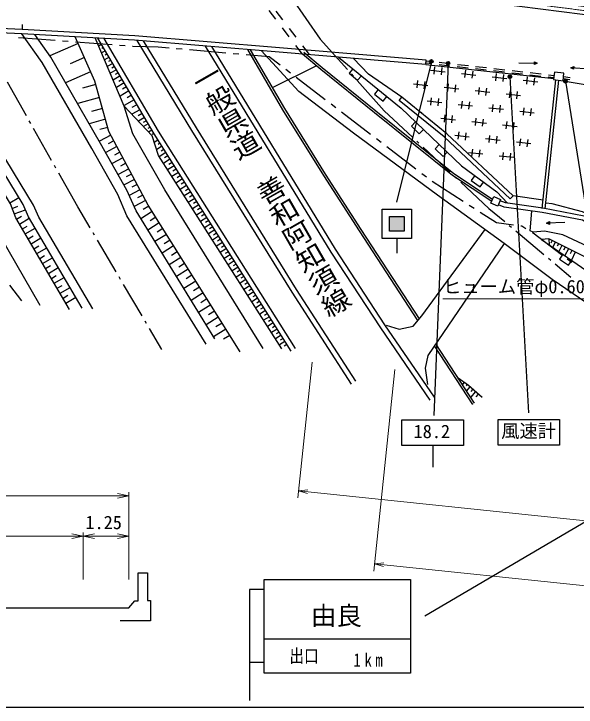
# Model space of a CAD drawing. Units: millimetres, scale not verified. Extents: x 40000 to 680000, y 20000 to 380000.
# Drawn here: x 382492 to 459332, y 205000 to 299707 of the extents above; entities that cross this region are included whole.
import ezdxf
from ezdxf.enums import TextEntityAlignment as Align

# ---------------------------------------------------------------- set-up
doc = ezdxf.new("R2010")
doc.units = ezdxf.units.MM
doc.header["$LTSCALE"] = 1000
doc.header["$PDMODE"] = 32
doc.header["$PDSIZE"] = 500
doc.linetypes.add('CHAIN', pattern=[18.5, 12, -1.5, 3.5, -1.5])
for name, color, linetype, lineweight in [('M-BGD', 7, 'Continuous', 25), ('M-BMK', 2, 'CHAIN', 13), ('M-BMK-ROW', 30, 'Continuous', 25), ('M-STR-HTXT', 7, 'Continuous', 13), ('M-STR-STR1', 1, 'Continuous', 25), ('M-STR-STRC', 7, 'Continuous', 25), ('M-TTL-BAND', 7, 'Continuous', 25)]:
    doc.layers.add(name, color=color, linetype=linetype, lineweight=lineweight)
doc.layers.add('M-BMK-HTXT', color=7, linetype='Continuous')
doc.styles.add('@ＭＳ ゴシック', font='')
doc.styles.add('ＭＳ ゴシック', font='')
doc.styles.get('@ＭＳ ゴシック').set_extended_font_data('@MS Gothic')
doc.styles.get('ＭＳ ゴシック').set_extended_font_data('MS Gothic')

msp = doc.modelspace()

# ---------------------------------------------------------------- hatches: boundary and pattern name
at = {"layer": 'M-STR-STRC'}
msp.add_hatch(color=256, dxfattribs=at).paths.add_polyline_path([(433845, 272026), (435845, 272026), (435845, 270026), (433845, 270026)])

# ---------------------------------------------------------------- linework, layer by layer
at = {"layer": 'M-BGD'}
for p, q in [((420420, 301939), (424365, 296251)), ((391280, 295660), (387427, 293958)), ((401653, 283307), (393986, 296398)), ((394491, 295535), (394071, 295289)), ((402257, 283661), (394825, 296350)), ((424365, 296251), (428067, 292095)), ((394996, 294672), (394469, 294363)), ((394744, 295103), (394534, 294981)), ((392131, 293734), (390204, 292883)), ((395502, 293809), (394867, 293438)), ((395249, 294241), (394986, 294086)), ((396007, 292946), (395265, 292512)), ((395754, 293378), (395437, 293192)), ((438808, 292804), (456279, 290899)), ((438825, 292999), (439603, 292910)), ((438859, 293297), (439638, 293208)), ((440597, 292797), (442087, 292627)), ((440631, 293095), (442122, 292925)), ((443115, 292812), (444606, 292642)), ((451520, 293001), (454019, 292957)), ((453641, 292776), (453648, 293151)), ((454019, 292957), (453641, 292776)), ((453648, 293151), (454019, 292957)), ((392982, 291807), (389561, 290296)), ((396513, 292083), (395663, 291586)), ((396260, 292515), (395889, 292298)), ((417852, 289631), (423810, 292616)), ((428816, 292208), (428309, 291589)), ((439435, 292024), (441423, 291808)), ((439986, 292467), (439878, 291473)), ((440980, 292359), (440872, 291365)), ((443081, 292514), (444571, 292344)), ((444204, 292007), (444095, 291013)), ((445198, 291899), (445089, 290905)), ((445564, 292231), (447055, 292061)), ((445599, 292529), (447090, 292359)), ((448048, 291948), (449539, 291778)), ((448083, 292246), (449574, 292076)), ((450567, 291963), (452058, 291793)), ((458620, 292348), (459008, 292507)), ((461113, 292161), (458620, 292348)), ((458980, 292133), (458620, 292348)), ((459008, 292507), (458980, 292133)), ((397018, 291221), (396061, 290660)), ((396765, 291652), (396341, 291403)), ((428309, 291589), (429470, 290639)), ((428599, 291498), (428865, 291199)), ((429470, 290639), (429977, 291258)), ((443652, 291565), (445641, 291348)), ((447870, 291105), (449858, 290888)), ((448421, 291547), (448313, 290553)), ((449415, 291439), (449307, 290445)), ((450532, 291665), (452023, 291495)), ((452639, 291088), (452531, 290093)), ((453016, 291382), (454507, 291212)), ((453051, 291680), (454541, 291510)), ((453633, 290979), (453525, 289985)), ((455500, 291099), (456278, 291010)), ((455535, 291396), (456314, 291308)), ((457578, 290862), (458455, 290720)), ((457613, 291160), (457618, 291159)), ((457618, 291159), (458510, 291015)), ((384204, 285779), (381602, 290383)), ((393675, 290074), (391875, 289569)), ((397578, 290264), (396503, 289634)), ((397298, 290742), (396820, 290462)), ((429398, 290602), (433099, 286446)), ((437096, 290146), (439084, 289929)), ((437647, 290588), (437539, 289594)), ((438641, 290480), (438533, 289486)), ((441865, 290129), (441756, 289134)), ((442859, 290020), (442751, 289026)), ((452088, 290645), (454076, 290428)), ((454697, 273126), (456566, 290682)), ((455094, 273083), (456964, 290639)), ((398208, 289188), (396999, 288480)), ((397893, 289726), (397356, 289411)), ((432299, 289359), (431792, 288740)), ((441314, 289686), (443302, 289469)), ((445531, 289226), (447519, 289009)), ((446082, 289669), (445974, 288675)), ((447077, 289560), (446968, 288566)), ((450300, 289209), (450192, 288215)), ((451294, 289100), (451186, 288106)), ((394181, 288274), (391212, 287440)), ((398917, 287979), (397557, 287182)), ((398563, 288584), (397958, 288229)), ((431792, 288740), (432953, 287790)), ((432953, 287790), (433460, 288409)), ((435149, 287883), (435516, 288335)), ((439526, 288250), (439418, 287256)), ((440520, 288141), (440412, 287147)), ((449749, 288766), (451737, 288549)), ((399315, 287299), (398635, 286901)), ((438975, 287807), (440963, 287590)), ((443192, 287347), (445181, 287130)), ((443744, 287790), (443635, 286796)), ((444738, 287681), (444629, 286687)), ((447961, 287330), (447853, 286336)), ((448955, 287221), (448847, 286227)), ((394598, 286790), (393113, 286373)), ((399713, 286619), (398634, 285987)), ((400029, 286079), (399490, 285763)), ((433099, 286446), (436965, 282851)), ((438181, 286262), (438173, 286182)), ((447410, 286887), (449398, 286670)), ((451628, 286427), (453616, 286210)), ((452179, 286870), (452071, 285876)), ((453173, 286762), (453065, 285767)), ((384794, 284734), (384598, 285082)), ((395015, 285306), (392804, 284685)), ((400345, 285540), (399508, 285049)), ((400598, 285108), (400179, 284863)), ((440854, 285468), (442842, 285251)), ((441405, 285911), (441297, 284917)), ((442399, 285803), (442291, 284808)), ((445623, 285451), (445514, 284457)), ((446617, 285343), (446508, 284348)), ((395325, 284200), (394220, 283890)), ((400851, 284677), (400207, 284299)), ((401104, 284245), (400781, 284057)), ((437368, 284947), (436816, 284368)), ((436816, 284368), (437902, 283333)), ((445071, 285008), (447060, 284791)), ((449289, 284548), (451277, 284331)), ((449840, 284991), (449732, 283997)), ((450834, 284883), (450726, 283889)), ((387648, 279684), (385188, 284037)), ((401356, 283814), (400905, 283550)), ((401609, 283383), (401384, 283250)), ((420371, 253641), (401653, 283307)), ((420963, 254014), (402245, 283681)), ((437902, 283333), (438454, 283912)), ((443284, 283572), (443175, 282578)), ((444278, 283464), (444170, 282470)), ((395749, 283141), (394179, 282305)), ((396167, 282356), (395382, 281938)), ((402187, 282462), (401666, 282133)), ((437551, 282306), (437844, 282033)), ((442733, 283129), (444721, 282912)), ((446950, 282669), (448938, 282453)), ((447501, 283112), (447393, 282118)), ((448496, 283004), (448387, 282010)), ((451719, 282652), (451611, 281658)), ((452713, 282544), (452605, 281550)), ((396585, 281571), (395057, 280758)), ((402720, 281616), (401984, 281151)), ((402453, 282039), (402193, 281875)), ((438430, 281489), (442091, 278083)), ((440625, 281842), (440073, 281263)), ((451168, 282209), (453156, 281993)), ((396991, 280807), (396227, 280400)), ((403254, 280770), (402342, 280195)), ((402987, 281193), (402619, 280961)), ((440073, 281263), (441159, 280228)), ((441159, 280228), (441711, 280807)), ((444611, 280791), (446600, 280574)), ((445163, 281233), (445054, 280239)), ((446157, 281125), (446048, 280131)), ((449380, 280773), (449272, 279779)), ((450374, 280665), (450266, 279671)), ((397398, 280043), (395907, 279250)), ((403829, 279859), (402923, 279287)), ((403541, 280314), (403086, 280027)), ((404115, 279406), (403662, 279120)), ((448829, 280331), (450817, 280114)), ((388238, 278639), (388041, 278988)), ((398191, 278552), (396737, 277779)), ((397794, 279297), (397049, 278901)), ((404401, 278952), (403500, 278384)), ((404685, 278502), (404235, 278218)), ((391233, 273339), (388632, 277943)), ((398577, 277826), (397851, 277439)), ((404969, 278052), (404074, 277487)), ((405251, 277604), (404804, 277322)), ((442677, 277539), (442970, 277266)), ((445469, 277605), (444992, 276963)), ((398964, 277099), (397547, 276345)), ((405534, 277156), (404644, 276595)), ((405815, 276711), (405370, 276431)), ((443556, 276721), (447422, 273126)), ((444992, 276963), (446197, 276069)), ((446197, 276069), (446674, 276711)), ((448920, 276556), (448918, 276533)), ((399718, 275681), (398264, 274908)), ((399341, 276390), (398632, 276013)), ((406096, 276266), (405211, 275708)), ((406375, 275824), (405932, 275545)), ((400105, 274954), (399378, 274567)), ((406654, 275382), (405774, 274827)), ((406931, 274942), (406491, 274664)), ((450308, 274427), (450706, 274851)), ((454819, 274273), (450706, 274851)), ((381954, 273876), (383175, 274612)), ((400492, 274227), (398924, 273393)), ((407209, 274502), (406334, 273951)), ((407484, 274065), (407047, 273789)), ((382262, 273131), (383017, 273420)), ((382552, 272376), (384061, 272955)), ((392911, 270494), (391233, 273339)), ((400919, 273449), (400167, 272977)), ((407760, 273628), (406891, 273080)), ((408309, 272759), (407445, 272214)), ((408034, 273193), (407600, 272919)), ((447422, 273126), (449565, 271330)), ((382861, 271664), (383532, 272058)), ((401391, 272696), (399841, 271725)), ((401877, 271922), (401102, 271436)), ((408854, 271895), (407995, 271353)), ((408581, 272327), (408149, 272055)), ((383255, 270993), (384597, 271782)), ((402363, 271147), (400800, 270167)), ((409395, 271036), (408542, 270498)), ((409124, 271466), (408695, 271195)), ((455302, 271124), (455671, 271324)), ((457801, 271209), (455302, 271124)), ((455684, 270949), (455302, 271124)), ((455671, 271324), (455684, 270949)), ((383650, 270321), (384322, 270716)), ((384045, 269649), (385389, 270439)), ((402853, 270365), (402071, 269876)), ((409934, 270183), (409085, 269648)), ((409665, 270610), (409238, 270340)), ((450178, 270817), (450485, 270560)), ((451098, 270046), (454931, 266835)), ((384441, 268976), (385114, 269372)), ((384837, 268303), (386182, 269095)), ((393521, 269460), (393317, 269805)), ((403342, 269584), (401767, 268597)), ((410469, 269334), (409626, 268802)), ((410202, 269759), (409777, 269491)), ((385233, 267630), (385907, 268026)), ((396467, 264464), (393927, 268771)), ((403836, 268797), (403048, 268303)), ((411003, 268489), (410164, 267960)), ((410736, 268912), (410314, 268646)), ((411270, 268066), (410850, 267801)), ((455587, 268960), (455634, 268176)), ((456038, 268753), (455861, 268402)), ((456484, 268528), (456133, 267830)), ((456931, 268304), (456755, 267955)), ((457378, 268079), (456963, 267255)), ((385629, 266956), (386977, 267748)), ((404330, 268009), (402742, 267014)), ((404827, 267215), (404034, 266718)), ((411536, 267643), (410703, 267117)), ((411803, 267220), (411387, 266957)), ((457824, 267854), (457617, 267442)), ((458271, 267630), (457793, 266680)), ((458746, 267391), (458507, 266916)), ((459221, 267152), (458676, 266068)), ((386026, 266281), (386701, 266678)), ((386423, 265606), (387772, 266400)), ((405325, 266421), (403725, 265418)), ((412070, 266797), (411242, 266275)), ((412337, 266374), (411923, 266113)), ((455544, 266322), (455851, 266065)), ((457514, 266873), (457059, 266215)), ((457059, 266215), (458291, 265361)), ((386820, 264930), (387496, 265328)), ((405827, 265621), (405027, 265119)), ((412604, 265952), (411780, 265432)), ((412870, 265529), (412459, 265269)), ((456464, 265551), (458608, 263755)), ((458291, 265361), (458747, 266019)), ((387217, 264255), (388569, 265049)), ((406329, 264821), (404715, 263809)), ((413137, 265106), (412319, 264590)), ((413671, 264260), (412858, 263747)), ((413404, 264683), (412995, 264425)), ((387615, 263578), (388292, 263976)), ((388013, 262901), (389366, 263697)), ((397076, 263430), (396873, 263775)), ((406834, 264014), (406028, 263508)), ((414205, 263414), (413396, 262904)), ((413938, 263837), (413531, 263581)), ((381907, 262657), (383540, 260483)), ((388411, 262224), (389089, 262622)), ((388810, 261546), (390165, 262343)), ((400022, 258434), (397483, 262741)), ((407340, 263207), (405714, 262187)), ((407850, 262394), (407037, 261884)), ((414738, 262569), (413935, 262062)), ((414471, 262991), (414067, 262737)), ((408360, 261581), (406720, 260553)), ((415272, 261723), (414474, 261219)), ((415005, 262146), (414603, 261892)), ((389209, 260867), (389887, 261266)), ((389608, 260189), (390965, 260987)), ((408874, 260761), (408054, 260247)), ((415805, 260877), (415012, 260377)), ((415539, 261300), (415140, 261048)), ((416072, 260454), (415676, 260204)), ((409388, 259941), (407735, 258905)), ((416339, 260031), (415551, 259534)), ((416606, 259609), (416212, 259360)), ((409906, 259114), (409080, 258596)), ((416873, 259186), (416090, 258692)), ((417139, 258763), (416748, 258516)), ((400632, 257401), (400429, 257745)), ((410424, 258288), (408758, 257243)), ((417406, 258340), (416628, 257849)), ((417673, 257917), (417284, 257672)), ((402716, 253866), (401038, 256711)), ((410947, 257455), (410114, 256932)), ((417940, 257494), (417167, 257007)), ((418207, 257071), (417820, 256828)), ((411469, 256621), (409789, 255568)), ((411996, 255781), (411156, 255255)), ((418473, 256649), (417706, 256164)), ((419007, 255803), (418244, 255322)), ((418740, 256226), (418356, 255983)), ((419541, 254957), (418783, 254479)), ((419274, 255380), (418892, 255139)), ((419807, 254534), (419429, 254295)), ((445210, 246362), (439980, 254363)), ((445461, 246526), (440163, 254631)), ((443994, 249329), (443792, 249080)), ((444382, 249014), (444281, 248890)), ((444770, 248699), (444366, 248201)), ((445159, 248384), (444957, 248135)), ((445547, 248069), (444941, 247322)), ((445935, 247754), (445632, 247381)), ((399488, 219529), (399488, 223336)), ((399488, 223336), (400747, 223336)), ((400747, 223336), (400747, 219554)), ((398205, 218564), (399034, 219529)), ((399034, 219529), (399488, 219529)), ((400747, 219554), (401161, 219554)), ((401161, 219554), (401161, 216781)), ((355323, 218564), (398205, 218564)), ((401161, 216781), (397027, 216781))]:
    msp.add_line(p, q, dxfattribs=at)
for points in [[(386087, 259883), (380660, 269305), (378844, 272995), (374159, 280728), (369032, 289044), (362795, 297926)], [(390115, 259327), (382757, 271840), (382015, 273776), (376200, 283430), (370048, 292665), (366613, 297755)], [(391846, 259493), (384475, 271989), (383760, 273658), (378095, 282902), (372322, 292562), (368887, 297652)], [(393272, 259429), (385901, 271925), (385186, 273593), (379521, 282838), (373748, 292498), (370313, 297588)], [(408763, 254564), (397946, 272133), (396692, 275010), (393134, 281316), (386349, 293057), (383578, 296991)], [(409956, 255298), (399190, 272783), (397947, 275635), (394350, 282010), (387530, 293812), (385362, 296889)], [(413400, 253541), (400831, 273589), (395481, 283644), (393549, 290524), (390876, 296575)], [(419122, 253949), (402242, 280352), (401370, 283051), (397588, 287109), (393585, 296421)], [(428624, 249131), (420529, 261668), (406832, 283793), (399342, 296083)], [(429212, 249511), (421121, 262042), (407429, 284159), (400205, 296012)], [(439403, 246952), (432629, 256816), (425876, 267169), (408700, 295310)], [(439980, 247349), (433211, 257205), (426468, 267543), (409564, 295239)], [(437716, 257826), (429711, 270073), (424846, 277637), (419267, 286607), (414473, 294833)], [(437921, 258061), (429963, 270237), (425100, 277798), (419524, 286762), (414838, 294803)], [(502185, 226730), (497206, 232483), (486552, 241307), (470138, 253800), (456068, 263432), (449485, 268347), (440367, 274949), (428904, 283407), (421422, 289093), (416291, 294683)], [(447790, 274086), (442423, 277618), (431763, 286203), (424420, 292099), (421936, 294204)], [(447908, 274368), (442600, 277861), (431951, 286436), (424611, 292330), (422130, 294433)], [(426867, 293802), (435408, 286816), (443671, 278939), (448472, 275377), (449949, 273857)], [(435516, 288335), (430954, 291484), (428905, 293631)], [(457542, 290564), (462484, 289737), (467329, 288415), (484573, 271953), (498472, 259898), (516829, 245516), (527596, 239100)], [(450706, 274851), (441679, 283340), (435516, 288335)], [(416564, 254006), (403143, 275652), (398771, 283309), (397588, 287109)], [(450308, 274427), (441296, 282901), (435149, 287883)], [(511715, 244923), (494919, 252096), (494939, 252088), (483071, 257662), (475820, 261944), (460414, 272089), (454777, 273151), (449665, 273898), (448940, 274183)], [(498505, 251912), (498342, 251455), (485587, 257046), (478561, 261153), (475117, 262945), (463692, 270847), (460210, 272682), (456071, 273753), (455176, 273854)], [(511528, 244350), (494684, 251544), (482790, 257130), (475502, 261434), (460185, 271522), (454678, 272559), (449510, 273314), (448709, 273629)], [(531554, 235218), (528647, 235678), (524313, 236850), (518761, 238806), (511402, 241813), (499486, 246960), (486617, 252525), (479643, 256267), (470919, 261250), (467302, 263810), (465561, 265286), (463136, 266643), (460231, 268230), (457498, 269511), (455003, 270008), (453448, 269873), (453061, 270052), (453297, 272761)], [(433381, 257201), (435149, 256654), (437039, 257050), (438246, 258433), (446887, 270229)], [(449485, 268347), (439076, 253032), (438713, 251322), (439032, 249071)], [(509564, 242189), (486429, 252237), (479411, 256014), (470713, 261075), (467118, 263181), (455622, 268962), (454589, 268900)], [(454589, 268900), (469070, 258865), (473810, 257458), (491628, 244586)], [(446510, 247288), (444618, 248934), (443217, 249959)]]:
    msp.add_lwpolyline(points, dxfattribs=at)
for points in [[(456244, 290720), (457542, 290564), (457665, 291586), (456366, 291742)], [(448066, 274746), (449011, 274351), (448631, 273444), (447686, 273839)]]:
    msp.add_lwpolyline(points, close=True, dxfattribs=at)
for radius, start in [(1123048, 79.46532), (1121948, 79.4653)]:
    msp.add_arc((315052, -812886), radius, start, 84.19239, dxfattribs=at)
at = {"layer": 'M-BMK'}
msp.add_arc((315027, -813090), 1122703, 79.46638, 84.4279, dxfattribs=at)
at = {"layer": 'M-BMK-ROW'}
for p, q in [((383148, 296500), (388133, 296115)), ((389130, 296038), (389927, 295976)), ((390924, 295899), (395910, 295514)), ((396907, 295437), (397704, 295375)), ((398701, 295298), (398771, 295293)), ((398771, 295293), (402219, 295206)), ((402219, 295206), (403694, 295077)), ((404691, 294990), (405487, 294920)), ((406484, 294833), (411465, 294398)), ((412461, 294311), (413258, 294242)), ((414254, 294155), (417402, 293880)), ((417402, 293880), (418862, 292761)), ((419656, 292152), (420291, 291665)), ((421085, 291057), (425053, 288015)), ((425846, 287407), (426481, 286920)), ((427275, 286311), (431243, 283269)), ((432037, 282661), (432672, 282174)), ((433465, 281566), (437433, 278524)), ((438227, 277915), (438862, 277429)), ((439667, 276837), (443873, 274133)), ((444714, 273592), (445387, 273159)), ((446228, 272618), (448436, 271198)), ((448436, 271198), (450790, 270886)), ((451781, 270754), (451930, 270734)), ((451930, 270734), (452479, 270387)), ((453324, 269852), (453448, 269774)), ((453448, 269774), (457325, 266854)), ((458124, 266252), (458763, 265771))]:
    msp.add_line(p, q, dxfattribs=at)
at = {"layer": 'M-STR-HTXT'}
for p, q in [((423243, 252106), (421303, 233575)), ((434558, 251119), (431677, 223594)), ((398205, 233862), (396642, 234174)), ((398205, 222449), (398205, 234362)), ((421407, 234570), (422677, 234688)), ((421407, 234570), (555981, 220485)), ((421407, 234570), (422624, 234191)), ((304455, 233862), (398205, 233862)), ((398205, 233862), (396642, 233549)), ((357065, 228363), (391955, 228363)), ((391955, 228363), (390392, 228675)), ((391955, 228363), (390392, 228050)), ((391955, 222449), (391955, 228863)), ((391955, 228363), (393517, 228675)), ((391955, 228363), (398205, 228363)), ((391955, 228363), (393517, 228050)), ((398205, 228363), (396642, 228675)), ((398205, 228363), (396642, 228050)), ((431781, 224588), (433050, 224707)), ((431781, 224588), (554176, 211779)), ((431781, 224588), (432998, 224210))]:
    msp.add_line(p, q, dxfattribs=at)
msp.add_lwpolyline([(515758, 272456), (473634, 260785), (441134, 260785)], dxfattribs=at)
at = {"layer": 'M-STR-STR1'}
for p, q in [((418297, 298975), (417388, 300167)), ((419236, 298906), (418327, 300098)), ((383647, 298272), (383608, 297590)), ((420117, 296589), (419207, 297782)), ((421056, 296520), (420146, 297713)), ((421936, 294204), (421026, 295397)), ((422875, 294135), (421965, 295328))]:
    msp.add_line(p, q, dxfattribs=at)
for points in [[(438808, 292804), (438858, 293402), (418807, 295077), (399024, 296712), (383608, 297590), (353484, 298946), (311434, 298794), (280113, 298074), (248430, 295996), (217094, 293348), (186106, 289413), (172138, 287268), (148362, 284127)], [(438808, 292804), (418757, 294479), (398982, 296113), (383578, 296991), (353472, 298346), (311442, 298194), (280140, 297474), (248475, 295397), (217157, 292751), (186190, 288818), (172223, 286674), (148452, 283534)]]:
    msp.add_lwpolyline(points, dxfattribs=at)
at = {"layer": 'M-STR-STRC'}
for p, q in [((439543, 293219), (434797, 273980)), ((441824, 292959), (439881, 244835)), ((450277, 291119), (452812, 245188)), ((457861, 290511), (464164, 251010)), ((539965, 276974), (438674, 217424)), ((432845, 273026), (436845, 273026)), ((432845, 269026), (432845, 273026)), ((436845, 273026), (436845, 269026)), ((433845, 272026), (435845, 272026)), ((435845, 272026), (435845, 270026)), ((435845, 270026), (433845, 270026)), ((436845, 269026), (432845, 269026)), ((434845, 269026), (434845, 267026)), ((435531, 244234), (443931, 244234)), ((435531, 240734), (435531, 244234)), ((443931, 244234), (443931, 240734)), ((448662, 244299), (457062, 244299)), ((448662, 240799), (448662, 244299)), ((457062, 244299), (457062, 240799)), ((443931, 240734), (435531, 240734)), ((439731, 240734), (439731, 237803)), ((457062, 240799), (448662, 240799)), ((416689, 222458), (436689, 222458)), ((416689, 209658), (416689, 222458)), ((436689, 222458), (436689, 209658)), ((414689, 221070), (414689, 205889)), ((416689, 221070), (414689, 221070)), ((416689, 214329), (436689, 214329)), ((416689, 211096), (414689, 211096)), ((436689, 209658), (416689, 209658))]:
    msp.add_line(p, q, dxfattribs=at)
msp.add_lwpolyline([(433845, 272026), (435845, 272026), (435845, 270026), (433845, 270026)], close=True, dxfattribs=at)
for centre, radius in [((439543, 293219), 150), ((439543, 293219), 120), ((439543, 293219), 90), ((439543, 293219), 60), ((439543, 293219), 30), ((441824, 292959), 150), ((441824, 292959), 120), ((441824, 292959), 90), ((441824, 292959), 60), ((441824, 292959), 30), ((450277, 291119), 150), ((450277, 291119), 120), ((450277, 291119), 90), ((450277, 291119), 60), ((450277, 291119), 30), ((457861, 290511), 150), ((457861, 290511), 120), ((457861, 290511), 90), ((457861, 290511), 60), ((457861, 290511), 30)]:
    msp.add_circle(centre, radius, dxfattribs=at)
for p in [(439543, 293219), (441824, 292959), (450277, 291119), (457861, 290511)]:
    msp.add_point(p, dxfattribs=at)
at = {"layer": 'M-TTL-BAND'}
msp.add_line((40000, 205000), (579000, 205000), dxfattribs=at)

# ---------------------------------------------------------------- texts
at = {"layer": 'M-BMK-HTXT', "style": '@ＭＳ ゴシック', "width": 0.9}
msp.add_text('一般県道\u3000善和阿知須線', height=2887, rotation=299.853, dxfattribs=at).set_placement((415638, 274507), align=Align.BOTTOM_CENTER)
at = {"layer": 'M-STR-HTXT', "style": 'ＭＳ ゴシック'}
msp.add_text('ヒューム管φ0.60\u3000\u3000L=36.0', height=1833, dxfattribs=at).set_placement((441134, 260985), align=Align.BOTTOM_LEFT)
msp.add_text('1.25', height=1833, dxfattribs=at).set_placement((394764, 228763), align=Align.BOTTOM_CENTER)
at = {"layer": 'M-STR-STRC', "style": 'ＭＳ ゴシック'}
for s, p in [('18.2', (437117, 241198)), ('風速計', (449082, 241262))]:
    msp.add_text(s, height=1833, dxfattribs=at).set_placement(p, align=Align.BOTTOM_LEFT)
msp.add_text('由良', height=2566, dxfattribs=at).set_placement((426570, 217492), align=Align.MIDDLE_CENTER)
at = {"layer": 'M-STR-STRC', "style": 'ＭＳ ゴシック', "width": 0.8}
msp.add_text('出口', height=1833, dxfattribs=at).set_placement((420149, 210523), align=Align.BOTTOM_LEFT)
at = {"layer": 'M-STR-STRC', "insert": (428908, 210523), "char_height": 1833, "attachment_point": 7, "style": 'ＭＳ ゴシック'}
msp.add_mtext('\\T1.5;\\W0.8;1km', dxfattribs=at)

doc.saveas('drawing.dxf')
